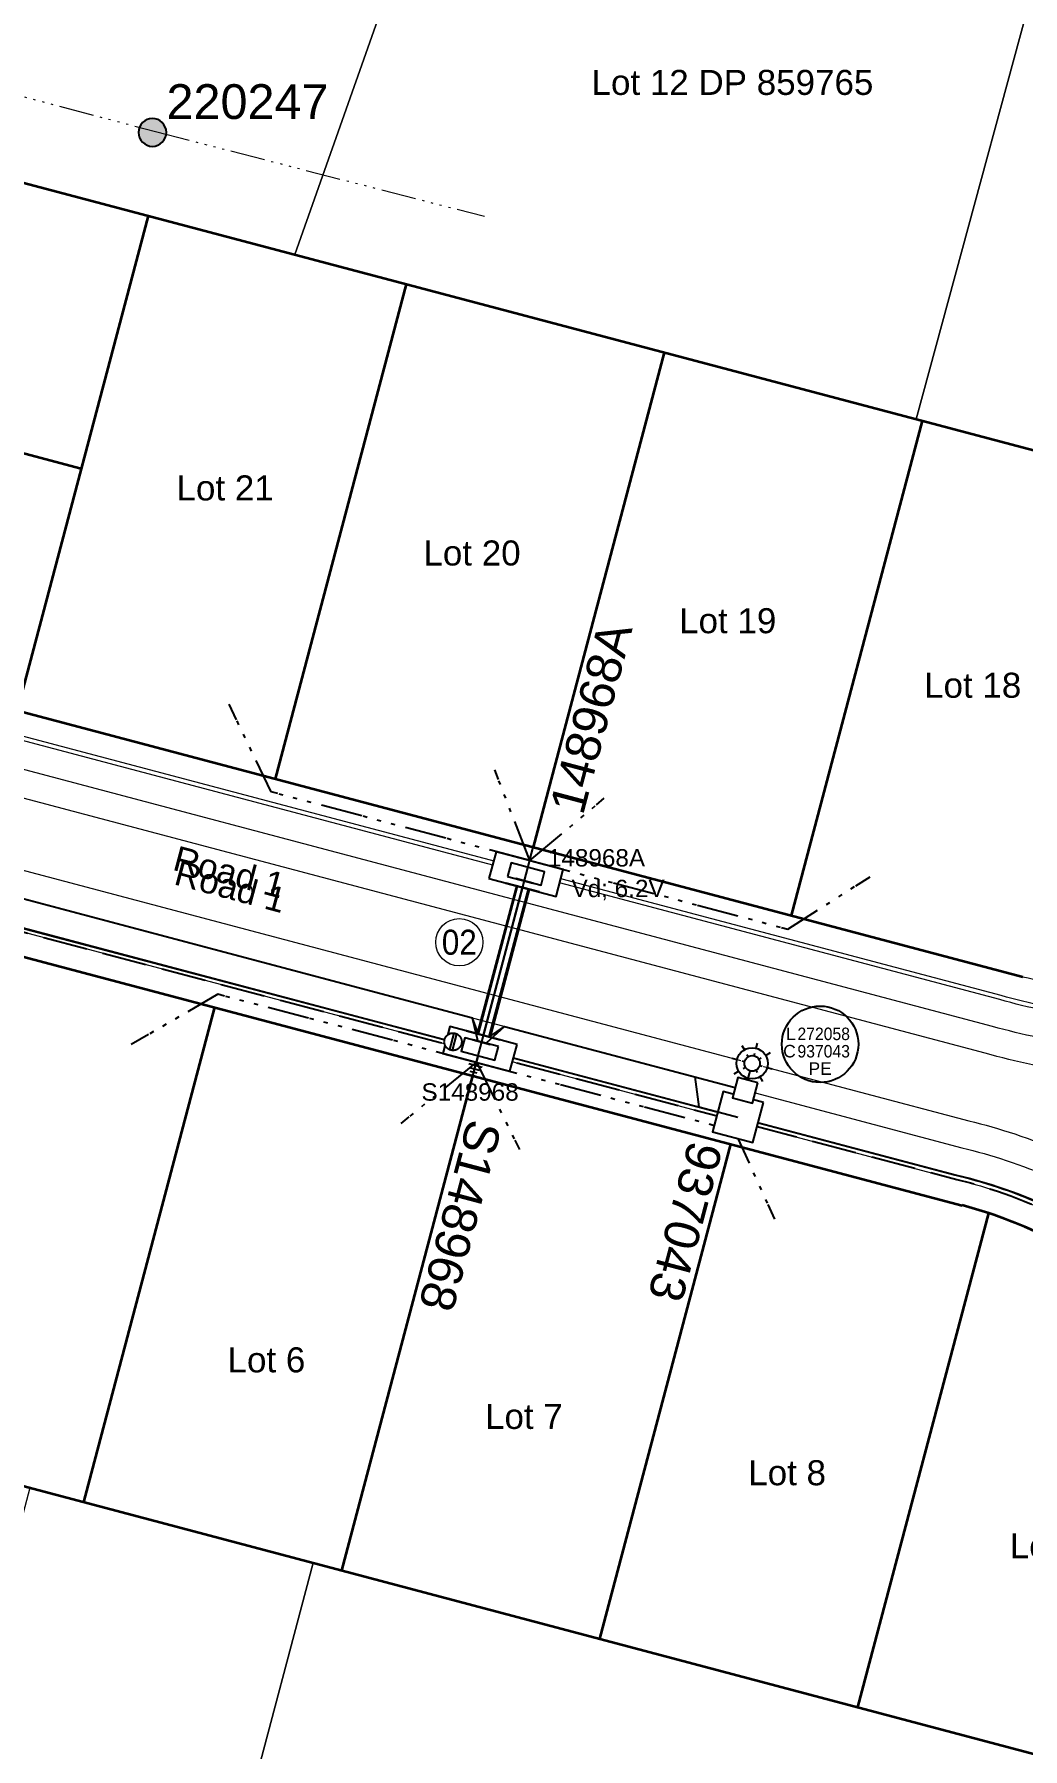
# Model space of a CAD drawing. Header units: metres. Extents: x 256054 to 262066, y 6173540 to 6179224.
# Drawn here: x 258805.5 to 258876.6, y 6175109.2 to 6175232.5 of the extents above; entities that cross this region are included whole.
import ezdxf
from ezdxf.enums import TextEntityAlignment as Align

# ---------------------------------------------------------------- set-up
doc = ezdxf.new("R2010")
doc.units = ezdxf.units.M
for name, pattern in [('IE Trench LV', [5.5, 4, -1.5]), ('PHANTOM', [6.15, 3, -0.75, 0.3, -0.75, 0.3, -0.75, 0.3]), ('PHANTOMX2', [5.6, 2.5, -0.5, 0.15, -0.5, 0.15, -0.5, 0.15, -0.5, 0.15, -0.5])]:
    doc.linetypes.add(name, pattern=pattern)
doc.layers.get('0').update_dxf_attribs({"color": 6})
doc.layers.add('_User Miscellaneous12', color=252, linetype='Continuous', lineweight=13, plot=False, transparency=0.5)
for name, color, linetype, lineweight in [('_User Miscellaneous7', 91, 'Continuous', 13), ('_User_LV_Exist', 5, 'Continuous', 25), ('Cadastre Developer_SP_NEW', 54, 'Continuous', 15), ('Cadastre Land Parcels_SP_EXT', 96, 'Continuous', 15), ('Services_SP_EXT', 42, 'PHANTOMX2', 20)]:
    doc.layers.add(name, color=color, linetype=linetype, lineweight=lineweight)
for name, color, linetype in [('Duct_SP_NEW', 2, 'Continuous'), ('Equip_LV_NEW', 2, 'Continuous'), ('Equip_SP_SL_NEW', 2, 'Continuous'), ('Mains_LV_New_T84', 2, 'Cable x'), ('Mains_LV_New_T94', 2, 'Cable o'), ('Mains_SL_NEW_R6', 2, 'Continuous'), ('Notes', 7, 'Continuous'), ('Notes_LV_MISC', 161, 'Continuous'), ('Services_SP_NEW_UG', 2, 'IE Trench LV'), ('SupportsOH_SP_TR_HV_LV_SL_EXT', 7, 'Continuous'), ('SupportsUG_SP_LV_NEW', 2, 'Continuous'), ('SupportsUG_SP_LV_SL_NEW', 2, 'Continuous'), ('Trench_SP_NEW', 2, 'Continuous'), ('UG_Details_SP_MISC', 7, 'Continuous')]:
    doc.layers.add(name, color=color, linetype=linetype)
doc.styles.add('ieISOCP', font='arial.ttf', dxfattribs={"height": 1.5})
doc.styles.add('POLE_LABEL', font='arial.ttf', dxfattribs={"height": 2})
doc.styles.add('SL_LABEL', font='arial.ttf', dxfattribs={"height": 2})
doc.styles.get("Standard").update_dxf_attribs({"font": 'arial.ttf'})
doc.linetypes.add('Cable 1', pattern='A,5,-0.3,["//",Standard,S=1.35,R=0,X=0,Y=-0.65],-1.2', length=6.5)
doc.linetypes.add('Cable New UG', pattern='A,6,-0.05,["X",Standard,S=1.8,R=0,X=0,Y=-0.94],-1.8', length=7.85)
doc.linetypes.add('Cable o', pattern='A,4,-0.01,["O",Standard,S=1.5,R=0,X=0,Y=-0.75],-1.6', length=5.61)
doc.linetypes.add('Cable x', pattern='A,5,-0.05,["X",Standard,S=1.5,R=0,X=0,Y=-0.75],-1.45', length=6.5)

# ---------------------------------------------------------------- blocks, each defined once
blk = doc.blocks.new('POLE_EXT')
blk.add_hatch(color=256).paths.add_polyline_path([(-1, 0, 1), (1, 0, 1)])
blk.add_lwpolyline([(-1, 0, 1), (1, 0, 1)], format="xyb", close=True)
at = {"flags": 8}
blk.add_attdef('pNumber', text='', height=2, dxfattribs=at).set_placement((2.5, 2.5), align=Align.MIDDLE_CENTER)
at = {"style": 'POLE_LABEL', "flags": 9}
for tag, p in [('STRUCTURE_PLANT_NUMBER', (1.35, 0.03)), ('STREET_CODE', (1.35, -0.2))]:
    blk.add_attdef(tag, text='', height=0.2, dxfattribs=at).set_placement(p, align=Align.MIDDLE_LEFT)
at = {"flags": 9}
for tag, p in [('OWNED_BY', (1.35, -0.4)), ('SPECIAL_USE', (1.35, -0.8)), ('STATE', (1.35, -1)), ('PARENT', (1.35, -0.6)), ('USAGE', (1.35, -1.2)), ('cLV', (1.35, -1.4)), ('hDepth', (1.35, -1.6)), ('hDia', (1.35, -1.8)), ('cHV', (1.35, -2)), ('LBRACKET', (1.35, -2.2)), ('LExisting', (1.35, -2.4)), ('cLinedev', (1.35, -3.4)), ('pExisting', (1.35, -3.8)), ('LANTNUMBER', (1.35, -2.6)), ('LOther', (1.35, -2.8)), ('LRemove', (1.35, -3)), ('LEGEND', (1.35, -3.2)), ('LOCATION', (1.35, -3.6)), ('pFooting', (1.35, -4.4)), ('pNew', (1.35, -4.6)), ('pRelocate', (1.35, -5)), ('PFNUMBER', (1.35, -4)), ('NEWPFNUMBER', (1.35, -4.2)), ('pRemove', (1.35, -5.2)), ('pReplace', (1.35, -5.4)), ('pStay', (1.35, -5.6)), ('pType', (1.35, -5.8)), ('cspan', (1.35, -6)), ('STREETNAME', (1.35, -6.2)), ('SUBURB', (1.35, -6.4)), ('OPERATED_BY', (1.36, -7.01)), ('NOTES', (1.35, -6.6)), ('MAINTAINED_BY', (1.36, -6.81))]:
    blk.add_attdef(tag, text='', height=0.2, dxfattribs=at).set_placement(p, align=Align.MIDDLE_LEFT)
at = {"flags": 1}
blk.add_attdef('Z', (1.35, -7.33), '', height=0.2, dxfattribs=at)
blk = doc.blocks.new('PILLAR_NEW')
at = {"width": 0.9}
blk.add_attdef('ASSET_NUM', text='', height=2, dxfattribs=at).set_placement((4, 2), align=Align.MIDDLE_LEFT)
for tag, p, flags in [('SUBURB', (-2, 0), 1), ('STREETNAME', (-1.8, 0), 9), ('PARENT', (-1.6, 0), 9), ('NOTES', (-1.4, 0), 9), ('LOCATION', (-1.2, 0), 9), ('LEGEND', (-1, 0), 9), ('USAGE', (-0.8, 0), 9), ('SUPPORT_TYPE', (-0.6, 0), 9), ('STATE', (-0.4, 0), 9), ('OWNED_BY', (-0.2, 0), 9)]:
    blk.add_attdef(tag, p, '', height=0.2, rotation=270, dxfattribs=dict(flags=flags))
blk.add_wipeout([(1, 2.5), (1, -2.5), (-1, -2.5), (-1, 2.5)])
blk.add_lwpolyline([(-1, 2.5), (-1, -1.25), (-1, 1.25), (-1, -2.5), (1, -2.5), (1, 2.5)], close=True)
blk = doc.blocks.new('DUCT_INDICATOR')
blk.add_circle((0, 0), 1.7)
at = {"width": 0.9}
blk.add_attdef('CODE', text='', height=1.8, dxfattribs=at).set_placement((0, 0), align=Align.MIDDLE_CENTER)
at = {"flags": 1}
blk.add_attdef('Z', (0, 0), '', height=0.2, dxfattribs=at)
blk = doc.blocks.new('COLUMN_NEW')
at = {"width": 0.9, "flags": 8}
blk.add_attdef('ASSET_NUM', text='', height=2, dxfattribs=at).set_placement((4, 2), align=Align.MIDDLE_LEFT)
at = {"flags": 1}
blk.add_attdef('Z', (-2.35, -1.81), '', height=0.2, rotation=270, dxfattribs=at)
at = {"ltscale": 10}
blk.add_wipeout([(-1.5, -1.5), (-1.5, 1.5), (1.5, 1.5), (1.5, -1.5)], dxfattribs=at)
blk.add_lwpolyline([(-1.5, 1.5), (-1.5, -1.5), (1.5, -1.5), (1.5, 1.5)], close=True)
at = {"flags": 9}
for tag, p in [('NOTES', (-2, -1.81)), ('SUBURB', (-1.8, -1.81)), ('STREETNAME', (-1.6, -1.81)), ('LOCATION', (-1.4, -1.81)), ('LEGEND', (-1.2, -1.81)), ('USAGE', (-1, -1.81)), ('STATE', (-0.8, -1.81)), ('OWNED_BY', (-0.6, -1.81)), ('COLUMN_TYPE', (-0.4, -1.81)), ('STREET_CODE', (-0.2, -1.81)), ('STRUCTURE_PLANT_NUMBER', (0.03, -1.81))]:
    blk.add_attdef(tag, text='', height=0.2, rotation=270, dxfattribs=at).set_placement(p, align=Align.MIDDLE_LEFT)
blk = doc.blocks.new('*U449')
at = {"style": 'SL_LABEL'}
for tag, height, rotation, flags, p in [('ASSET_NUM', 1, 75.1602, 8, (0.83, 7.02)), ('STREET_CODE', 0.001, 270, 9, (0, 0))]:
    blk.add_attdef(tag, text='', height=height, rotation=rotation, dxfattribs=dict(at, flags=flags)).set_placement(p, align=Align.MIDDLE_LEFT)
for tag, height, rotation, flags, p in [('LNUMBER', 1, 75.1602, 8, (2.76, 6.51)), ('LANTNUMBER', 0.2, 270, 9, (-1.4, 2.6)), ('LOUTREACH', 0.2, 270, 9, (-1.4, 2.2)), ('LOUTREACHVOCAB', 0.2, 270, 9, (-1.4, 2)), ('LRATECODE', 0.2, 270, 9, (-1.4, 1.8)), ('LREMOVE', 0.2, 270, 9, (-1.4, 1.6)), ('LREPLACE', 0.2, 270, 9, (-1.4, 1.4)), ('LTYPE', 0.2, 270, 9, (-1.4, 1.2)), ('LTYPEVOCAB', 0.2, 270, 9, (-1.4, 1)), ('LEGEND', 0.2, 270, 9, (-1.4, 0.8)), ('SUBURB', 0.2, 270, 9, (-1.4, 0.6)), ('STREETNAME', 0.2, 270, 9, (-1.4, 0.4)), ('LOCATION', 0.2, 270, 9, (-1.4, 0.2)), ('LNEW', 0.2, 270, 9, (-6.4, 0)), ('LMASTVOCAB', 0.2, 270, 9, (-6.2, 0)), ('LMAST', 0.2, 270, 9, (-6, 0)), ('LLAMPVOCAB', 0.2, 270, 9, (-5.8, 0)), ('LLAMP', 0.2, 270, 9, (-5.6, 0)), ('LEXIST', 0.2, 270, 9, (-5.4, 0)), ('LCHARGE3PERCENT', 0.2, 270, 9, (-5.2, 0)), ('LCHARGE3', 0.2, 270, 9, (-5, 0)), ('LCHARGE2PERCENT', 0.2, 270, 9, (-4.8, 0)), ('LCHARGE2', 0.2, 270, 9, (-4.6, 0)), ('LCHARGE1PERCENT', 0.2, 270, 9, (-4.4, 0)), ('LCHARGE1', 0.2, 270, 9, (-4.2, 0)), ('LCATEGORY', 0.2, 270, 9, (-4, 0)), ('LBRACKETVOCAB', 0.2, 270, 9, (-3.8, 0)), ('LBRACKET', 0.2, 270, 9, (-3.6, 0)), ('LKINGHEIGHT', 0.2, 270, 9, (-3.4, 0)), ('CREPLACE', 0.2, 270, 9, (-3.2, 0)), ('CREMOVE', 0.2, 270, 9, (-3, 0)), ('CNUMBER', 0.2, 270, 9, (-2.8, 0)), ('CNEW', 0.2, 270, 9, (-2.6, 0)), ('CEXIST', 0.2, 270, 9, (-2.4, 0)), ('USAGE', 0.2, 270, 9, (-2.2, 0)), ('STATE', 0.2, 270, 9, (-2, 0)), ('OWNED_BY', 0.2, 270, 9, (-1.8, 0)), ('ORIENTATION', 0.2, 270, 9, (-1.6, 0)), ('OPERATING_VOLTAGE', 0.2, 270, 9, (-1.4, 0)), ('MAINTAINED_BY', 0.2, 270, 9, (-1.4, -0.66)), ('NOTES', 0.2, 270, 9, (-1.4, 0)), ('NO_PHASES', 0.2, 270, 9, (-1.2, 0)), ('LANTERN_TYPE', 0.2, 270, 9, (-1, 0)), ('LANTERN_PURPOSE', 0.2, 270, 9, (-0.8, 0)), ('CONTROL_TYPE', 0.2, 270, 9, (-0.6, 0)), ('CONSTRUCTED_VOLTAGE', 0.2, 270, 9, (-0.4, 0))]:
    blk.add_attdef(tag, text='', height=height, rotation=rotation, dxfattribs=dict(flags=flags)).set_placement(p, align=Align.MIDDLE_LEFT)
for tag, p, height, flags in [('OPERATED_BY', (-1.4, -0.41), 0.2, 9), ('Z', (0, 0), 0.001, 1)]:
    blk.add_attdef(tag, p, '', height=height, rotation=270, dxfattribs=dict(flags=flags))
blk.add_wipeout([(1.46, 5.5), (2.32, 4.62), (2.66, 3.43), (1.78, 2.57), (0.59, 2.24), (-0.27, 3.11), (-0.61, 4.3), (0.27, 5.16)])
for p, q in [((0.27, 5.16), (0.46, 4.84)), ((1.31, 4.95), (1.41, 5.32)), ((-0.43, 4.25), (-0.06, 4.15)), ((2.32, 4.62), (2, 4.43)), ((-0.27, 3.11), (0.05, 3.3)), ((0, 0), (0.74, 2.78)), ((1.78, 2.57), (1.59, 2.89)), ((2.11, 3.58), (2.47, 3.48))]:
    blk.add_line(p, q)
blk.add_circle((1.02, 3.87), 1.12)
blk = doc.blocks.new('LV_UG_LINKS_CLOSED_NEW')
at = {"layer": 'Equip_LV_NEW'}
for tag, flags, p in [('TYPE', 9, (3.17, -3.83)), ('Z', 1, (3.17, -4)), ('SWITCH_TYPE', 9, (3.17, -2.67)), ('USAGE', 9, (3.17, -2.83)), ('OWNED_BY', 9, (3.17, -3.17)), ('OPERATED_BY', 9, (3.17, -3.33)), ('NOTES', 9, (3.17, -3)), ('MAINTAINED_BY', 9, (3.17, -3.5)), ('NUMBER_OF_PHASES', 9, (3.17, -3.67))]:
    blk.add_attdef(tag, text='', height=0.167, dxfattribs=dict(at, flags=flags)).set_placement(p, align=Align.MIDDLE_LEFT)
blk.add_wipeout([(4, 1.25), (3.97, 1.25), (3.94, 1.25), (3.91, 1.25), (3.88, 1.24), (3.85, 1.24), (3.82, 1.24), (3.79, 1.23), (3.76, 1.23), (3.73, 1.22), (3.7, 1.21), (3.67, 1.2), (3.64, 1.2), (3.61, 1.19), (3.58, 1.18), (3.55, 1.17), (3.52, 1.15), (3.49, 1.14), (3.47, 1.13), (3.44, 1.12), (3.41, 1.1), (3.38, 1.09), (3.36, 1.07), (3.33, 1.06), (3.31, 1.04), (3.28, 1.02), (3.26, 1), (3.23, 0.99), (3.21, 0.97), (3.18, 0.95), (3.16, 0.93), (3.14, 0.91), (3.12, 0.88), (3.09, 0.86), (3.07, 0.84), (3.05, 0.82), (3.03, 0.79), (3.01, 0.77), (3, 0.74), (2.98, 0.72), (2.96, 0.69), (2.94, 0.67), (2.93, 0.64), (2.91, 0.62), (2.9, 0.59), (2.88, 0.56), (2.87, 0.53), (2.86, 0.51), (2.85, 0.48), (2.83, 0.45), (2.82, 0.42), (2.81, 0.39), (2.8, 0.36), (2.8, 0.33), (2.79, 0.3), (2.78, 0.27), (2.77, 0.24), (2.77, 0.21), (2.76, 0.18), (2.76, 0.15), (2.76, 0.12), (2.75, 0.09), (2.75, 0.06), (2.75, 0.03), (2.75, 0), (2.75, -0.03), (2.75, -0.06), (2.75, -0.09), (2.76, -0.12), (2.76, -0.15), (2.76, -0.18), (2.77, -0.21), (2.77, -0.24), (2.78, -0.27), (2.79, -0.3), (2.8, -0.33), (2.8, -0.36), (2.81, -0.39), (2.82, -0.42), (2.83, -0.45), (2.85, -0.48), (2.86, -0.51), (2.87, -0.53), (2.88, -0.56), (2.9, -0.59), (2.91, -0.62), (2.93, -0.64), (2.94, -0.67), (2.96, -0.69), (2.98, -0.72), (3, -0.74), (3.01, -0.77), (3.03, -0.79), (3.05, -0.82), (3.07, -0.84), (3.09, -0.86), (3.12, -0.88), (3.14, -0.91), (3.16, -0.93), (3.18, -0.95), (3.21, -0.97), (3.23, -0.99), (3.26, -1), (3.28, -1.02), (3.31, -1.04), (3.33, -1.06), (3.36, -1.07), (3.38, -1.09), (3.41, -1.1), (3.44, -1.12), (3.47, -1.13), (3.49, -1.14), (3.52, -1.15), (3.55, -1.17), (3.58, -1.18), (3.61, -1.19), (3.64, -1.2), (3.67, -1.2), (3.7, -1.21), (3.73, -1.22), (3.76, -1.23), (3.79, -1.23), (3.82, -1.24), (3.85, -1.24), (3.88, -1.24), (3.91, -1.25), (3.94, -1.25), (3.97, -1.25), (4, -1.25), (4.03, -1.25), (4.06, -1.25), (4.09, -1.25), (4.12, -1.24), (4.15, -1.24), (4.18, -1.24), (4.21, -1.23), (4.24, -1.23), (4.27, -1.22), (4.3, -1.21), (4.33, -1.2), (4.36, -1.2), (4.39, -1.19), (4.42, -1.18), (4.45, -1.17), (4.48, -1.15), (4.51, -1.14), (4.53, -1.13), (4.56, -1.12), (4.59, -1.1), (4.62, -1.09), (4.64, -1.07), (4.67, -1.06), (4.69, -1.04), (4.72, -1.02), (4.74, -1), (4.77, -0.99), (4.79, -0.97), (4.82, -0.95), (4.84, -0.93), (4.86, -0.91), (4.88, -0.88), (4.91, -0.86), (4.93, -0.84), (4.95, -0.82), (4.97, -0.79), (4.99, -0.77), (5, -0.74), (5.02, -0.72), (5.04, -0.69), (5.06, -0.67), (5.07, -0.64), (5.09, -0.62), (5.1, -0.59), (5.12, -0.56), (5.13, -0.53), (5.14, -0.51), (5.15, -0.48), (5.17, -0.45), (5.18, -0.42), (5.19, -0.39), (5.2, -0.36), (5.2, -0.33), (5.21, -0.3), (5.22, -0.27), (5.23, -0.24), (5.23, -0.21), (5.24, -0.18), (5.24, -0.15), (5.24, -0.12), (5.25, -0.09), (5.25, -0.06), (5.25, -0.03), (5.25, 0), (5.25, 0.03), (5.25, 0.06), (5.25, 0.09), (5.24, 0.12), (5.24, 0.15), (5.24, 0.18), (5.23, 0.21), (5.23, 0.24), (5.22, 0.27), (5.21, 0.3), (5.2, 0.33), (5.2, 0.36), (5.19, 0.39), (5.18, 0.42), (5.17, 0.45), (5.15, 0.48), (5.14, 0.51), (5.13, 0.53), (5.12, 0.56), (5.1, 0.59), (5.09, 0.62), (5.07, 0.64), (5.06, 0.67), (5.04, 0.69), (5.02, 0.72), (5, 0.74), (4.99, 0.77), (4.97, 0.79), (4.95, 0.82), (4.93, 0.84), (4.91, 0.86), (4.88, 0.88), (4.86, 0.91), (4.84, 0.93), (4.82, 0.95), (4.79, 0.97), (4.77, 0.99), (4.74, 1), (4.72, 1.02), (4.69, 1.04), (4.67, 1.06), (4.64, 1.07), (4.62, 1.09), (4.59, 1.1), (4.56, 1.12), (4.53, 1.13), (4.51, 1.14), (4.48, 1.15), (4.45, 1.17), (4.42, 1.18), (4.39, 1.19), (4.36, 1.2), (4.33, 1.2), (4.3, 1.21), (4.27, 1.22), (4.24, 1.23), (4.21, 1.23), (4.18, 1.24), (4.15, 1.24), (4.12, 1.24), (4.09, 1.25), (4.06, 1.25), (4.03, 1.25)]).dxf.layer = 'Equip_LV_NEW'
for p, q in [((3.79, 1.23), (3.79, -1.23)), ((4.21, 1.23), (4.21, -1.23))]:
    blk.add_line(p, q, dxfattribs=at)
at = {"layer": 'Equip_LV_NEW', "flags": 128}
blk.add_lwpolyline([(4, 1.25), (3.97, 1.25), (3.94, 1.25), (3.91, 1.25), (3.88, 1.24), (3.85, 1.24), (3.82, 1.24), (3.79, 1.23), (3.76, 1.23), (3.73, 1.22), (3.7, 1.21), (3.67, 1.2), (3.64, 1.2), (3.61, 1.19), (3.58, 1.18), (3.55, 1.17), (3.52, 1.15), (3.49, 1.14), (3.47, 1.13), (3.44, 1.12), (3.41, 1.1), (3.38, 1.09), (3.36, 1.07), (3.33, 1.06), (3.31, 1.04), (3.28, 1.02), (3.26, 1), (3.23, 0.99), (3.21, 0.97), (3.18, 0.95), (3.16, 0.93), (3.14, 0.91), (3.12, 0.88), (3.09, 0.86), (3.07, 0.84), (3.05, 0.82), (3.03, 0.79), (3.01, 0.77), (3, 0.74), (2.98, 0.72), (2.96, 0.69), (2.94, 0.67), (2.93, 0.64), (2.91, 0.62), (2.9, 0.59), (2.88, 0.56), (2.87, 0.53), (2.86, 0.51), (2.85, 0.48), (2.83, 0.45), (2.82, 0.42), (2.81, 0.39), (2.8, 0.36), (2.8, 0.33), (2.79, 0.3), (2.78, 0.27), (2.77, 0.24), (2.77, 0.21), (2.76, 0.18), (2.76, 0.15), (2.76, 0.12), (2.75, 0.09), (2.75, 0.06), (2.75, 0.03), (2.75, 0), (2.75, -0.03), (2.75, -0.06), (2.75, -0.09), (2.76, -0.12), (2.76, -0.15), (2.76, -0.18), (2.77, -0.21), (2.77, -0.24), (2.78, -0.27), (2.79, -0.3), (2.8, -0.33), (2.8, -0.36), (2.81, -0.39), (2.82, -0.42), (2.83, -0.45), (2.85, -0.48), (2.86, -0.51), (2.87, -0.53), (2.88, -0.56), (2.9, -0.59), (2.91, -0.62), (2.93, -0.64), (2.94, -0.67), (2.96, -0.69), (2.98, -0.72), (3, -0.74), (3.01, -0.77), (3.03, -0.79), (3.05, -0.82), (3.07, -0.84), (3.09, -0.86), (3.12, -0.88), (3.14, -0.91), (3.16, -0.93), (3.18, -0.95), (3.21, -0.97), (3.23, -0.99), (3.26, -1), (3.28, -1.02), (3.31, -1.04), (3.33, -1.06), (3.36, -1.07), (3.38, -1.09), (3.41, -1.1), (3.44, -1.12), (3.47, -1.13), (3.49, -1.14), (3.52, -1.15), (3.55, -1.17), (3.58, -1.18), (3.61, -1.19), (3.64, -1.2), (3.67, -1.2), (3.7, -1.21), (3.73, -1.22), (3.76, -1.23), (3.79, -1.23), (3.82, -1.24), (3.85, -1.24), (3.88, -1.24), (3.91, -1.25), (3.94, -1.25), (3.97, -1.25), (4, -1.25), (4.03, -1.25), (4.06, -1.25), (4.09, -1.25), (4.12, -1.24), (4.15, -1.24), (4.18, -1.24), (4.21, -1.23), (4.24, -1.23), (4.27, -1.22), (4.3, -1.21), (4.33, -1.2), (4.36, -1.2), (4.39, -1.19), (4.42, -1.18), (4.45, -1.17), (4.48, -1.15), (4.51, -1.14), (4.53, -1.13), (4.56, -1.12), (4.59, -1.1), (4.62, -1.09), (4.64, -1.07), (4.67, -1.06), (4.69, -1.04), (4.72, -1.02), (4.74, -1), (4.77, -0.99), (4.79, -0.97), (4.82, -0.95), (4.84, -0.93), (4.86, -0.91), (4.88, -0.88), (4.91, -0.86), (4.93, -0.84), (4.95, -0.82), (4.97, -0.79), (4.99, -0.77), (5, -0.74), (5.02, -0.72), (5.04, -0.69), (5.06, -0.67), (5.07, -0.64), (5.09, -0.62), (5.1, -0.59), (5.12, -0.56), (5.13, -0.53), (5.14, -0.51), (5.15, -0.48), (5.17, -0.45), (5.18, -0.42), (5.19, -0.39), (5.2, -0.36), (5.2, -0.33), (5.21, -0.3), (5.22, -0.27), (5.23, -0.24), (5.23, -0.21), (5.24, -0.18), (5.24, -0.15), (5.24, -0.12), (5.25, -0.09), (5.25, -0.06), (5.25, -0.03), (5.25, 0), (5.25, 0.03), (5.25, 0.06), (5.25, 0.09), (5.24, 0.12), (5.24, 0.15), (5.24, 0.18), (5.23, 0.21), (5.23, 0.24), (5.22, 0.27), (5.21, 0.3), (5.2, 0.33), (5.2, 0.36), (5.19, 0.39), (5.18, 0.42), (5.17, 0.45), (5.15, 0.48), (5.14, 0.51), (5.13, 0.53), (5.12, 0.56), (5.1, 0.59), (5.09, 0.62), (5.07, 0.64), (5.06, 0.67), (5.04, 0.69), (5.02, 0.72), (5, 0.74), (4.99, 0.77), (4.97, 0.79), (4.95, 0.82), (4.93, 0.84), (4.91, 0.86), (4.88, 0.88), (4.86, 0.91), (4.84, 0.93), (4.82, 0.95), (4.79, 0.97), (4.77, 0.99), (4.74, 1), (4.72, 1.02), (4.69, 1.04), (4.67, 1.06), (4.64, 1.07), (4.62, 1.09), (4.59, 1.1), (4.56, 1.12), (4.53, 1.13), (4.51, 1.14), (4.48, 1.15), (4.45, 1.17), (4.42, 1.18), (4.39, 1.19), (4.36, 1.2), (4.33, 1.2), (4.3, 1.21), (4.27, 1.22), (4.24, 1.23), (4.21, 1.23), (4.18, 1.24), (4.15, 1.24), (4.12, 1.24), (4.09, 1.25), (4.06, 1.25), (4.03, 1.25)], close=True, dxfattribs=at)
at = {"layer": 'Equip_LV_NEW', "flags": 9}
for tag, p in [('ACTUAL_STATUS', (3.17, -1.67)), ('CONSTRUCTED_VOLTAGE', (3.17, -1.83)), ('OPERATING_VOLTAGE', (3.17, -2.17)), ('ORIENTATION', (3.17, -2.33)), ('STATE', (3.17, -2.5)), ('NO_PHASES', (3.17, -2))]:
    blk.add_attdef(tag, text='', height=0.167, dxfattribs=at).set_placement(p, align=Align.MIDDLE_LEFT)
blk = doc.blocks.new('*U468')
at = {"layer": '_User_LV_Exist'}
for p, q in [((2.5, 1), (2.5, -1)), ((3, 0.75), (3, -0.75)), ((3.5, 0.5), (3.5, -0.5)), ((4, 0.25), (4, -0.25))]:
    blk.add_line(p, q, dxfattribs=at)
at = {"width": 0.9}
blk.add_attdef('ASSET_NUM', text='', height=2, dxfattribs=at).set_placement((4, 2), align=Align.MIDDLE_LEFT)
for tag, p, flags in [('SUBURB', (-2, 0), 1), ('STREETNAME', (-1.8, 0), 9), ('PARENT', (-1.6, 0), 9), ('NOTES', (-1.4, 0), 9), ('LOCATION', (-1.2, 0), 9), ('LEGEND', (-1, 0), 9), ('USAGE', (-0.8, 0), 9), ('SUPPORT_TYPE', (-0.6, 0), 9), ('STATE', (-0.4, 0), 9), ('OWNED_BY', (-0.2, 0), 9)]:
    blk.add_attdef(tag, p, '', height=0.2, rotation=270, dxfattribs=dict(flags=flags))
blk.add_wipeout([(1, 2.5), (1, -2.5), (-1, -2.5), (-1, 2.5)])
blk.add_lwpolyline([(-1, 2.5), (-1, -1.25), (-1, 1.25), (-1, -2.5), (1, -2.5), (1, 2.5)], close=True)
at = {"layer": '_User_LV_Exist'}
blk.add_line((1, 0), (2.5, 0), dxfattribs=at)
at = {"layer": 'Equip_LV_NEW', "ltscale": 10, "xscale": -1, "rotation": 90}
blk.add_blockref('LV_UG_LINKS_CLOSED_NEW', (0, 0), dxfattribs=at)
blk = doc.blocks.new('*U454')
at = {"style": 'SL_LABEL'}
for tag, height, rotation, flags, p in [('ASSET_NUM', 1, 75.1602, 8, (1.85, 10.89)), ('STREET_CODE', 0.001, 270, 9, (0, 0))]:
    blk.add_attdef(tag, text='', height=height, rotation=rotation, dxfattribs=dict(at, flags=flags)).set_placement(p, align=Align.MIDDLE_LEFT)
at = {"flags": 9}
for tag, p in [('LANTNUMBER', (-1.4, 2.6)), ('LOUTREACH', (-1.4, 2.2)), ('LOUTREACHVOCAB', (-1.4, 2)), ('LRATECODE', (-1.4, 1.8)), ('LREMOVE', (-1.4, 1.6)), ('LREPLACE', (-1.4, 1.4)), ('LTYPE', (-1.4, 1.2)), ('LTYPEVOCAB', (-1.4, 1)), ('LEGEND', (-1.4, 0.8)), ('SUBURB', (-1.4, 0.6)), ('STREETNAME', (-1.4, 0.4)), ('LOCATION', (-1.4, 0.2)), ('LNEW', (-6.4, 0)), ('LMASTVOCAB', (-6.2, 0)), ('LMAST', (-6, 0)), ('LLAMPVOCAB', (-5.8, 0)), ('LLAMP', (-5.6, 0)), ('LEXIST', (-5.4, 0)), ('LCHARGE3PERCENT', (-5.2, 0)), ('LCHARGE3', (-5, 0)), ('LCHARGE2PERCENT', (-4.8, 0)), ('LCHARGE2', (-4.6, 0)), ('LCHARGE1PERCENT', (-4.4, 0)), ('LCHARGE1', (-4.2, 0)), ('LCATEGORY', (-4, 0)), ('LBRACKETVOCAB', (-3.8, 0)), ('LBRACKET', (-3.6, 0)), ('LKINGHEIGHT', (-3.4, 0)), ('CREPLACE', (-3.2, 0)), ('CREMOVE', (-3, 0)), ('CNUMBER', (-2.8, 0)), ('CNEW', (-2.6, 0)), ('CEXIST', (-2.4, 0)), ('USAGE', (-2.2, 0)), ('STATE', (-2, 0)), ('OWNED_BY', (-1.8, 0)), ('ORIENTATION', (-1.6, 0)), ('OPERATING_VOLTAGE', (-1.4, 0)), ('MAINTAINED_BY', (-1.4, -0.66)), ('NOTES', (-1.4, 0)), ('NO_PHASES', (-1.2, 0)), ('LANTERN_TYPE', (-1, 0)), ('LANTERN_PURPOSE', (-0.8, 0)), ('CONTROL_TYPE', (-0.6, 0)), ('CONSTRUCTED_VOLTAGE', (-0.4, 0))]:
    blk.add_attdef(tag, text='', height=0.2, rotation=270, dxfattribs=at).set_placement(p, align=Align.MIDDLE_LEFT)
for tag, p, height, flags in [('OPERATED_BY', (-1.4, -0.41), 0.2, 9), ('Z', (0, 0), 0.001, 1)]:
    blk.add_attdef(tag, p, '', height=height, rotation=270, dxfattribs=dict(flags=flags))
blk.add_wipeout([(2.48, 9.36), (3.35, 8.49), (3.68, 7.3), (2.8, 6.44), (1.62, 6.1), (0.75, 6.98), (0.42, 8.17), (1.3, 9.03)])
for p, q in [((0.6, 8.12), (0.96, 8.02)), ((1.3, 9.03), (1.48, 8.71)), ((2.34, 8.82), (2.43, 9.18)), ((3.35, 8.49), (3.02, 8.3)), ((3.14, 7.45), (3.5, 7.35)), ((0.75, 6.98), (1.08, 7.17)), ((1.02, 3.87), (1.76, 6.65)), ((2.8, 6.44), (2.61, 6.76))]:
    blk.add_line(p, q)
blk.add_circle((2.05, 7.73), 1.12)
at = {"flags": 8}
blk.add_attdef('LNUMBER', text='', height=1, rotation=75.1602, dxfattribs=at).set_placement((3.78, 10.38), align=Align.MIDDLE_LEFT)
blk = doc.blocks.new('*U426')
at = {"ltscale": 0.1}
blk.add_circle((0, 0), 5.5, dxfattribs=at)
at = {"char_height": 1.8}
for s, insert, attachment_point in [('L', (-3.5, 1.5), 6), ('C', (-3.5, -1), 6), ('PE', (0, -2.6), 2)]:
    blk.add_mtext(s, dxfattribs=dict(at, insert=insert, attachment_point=attachment_point))
at = {"width": 0.9}
for tag, p in [('SNUMBER', (-3.25, 1.5)), ('CNUMBER', (-3.25, -1))]:
    blk.add_attdef(tag, text='', height=1.8, dxfattribs=at).set_placement(p, align=Align.MIDDLE_LEFT)
at = {"flags": 1}
blk.add_attdef('Z', (0, 0), '', height=0.2, dxfattribs=at)

msp = doc.modelspace()

# ---------------------------------------------------------------- linework, layer by layer
at = {"layer": '_User_LV_Exist', "color": 1, "linetype": 'Cable New UG', "ltscale": 0.7, "flags": 128}
for points in [[(258723.04, 6175175.25), (258720.85, 6175175.85), (258721.76, 6175179.12), (258738.44, 6175174.75), (258736.66, 6175168.48), (258738.23, 6175168.05, 1.309709), (258739.17, 6175167.79), (258750.58, 6175164.52), (258753.96, 6175177.75), (258755.24, 6175177.38, 0.894934), (258756.84, 6175177.32), (258761.89, 6175179.48), (258837.54, 6175159.54)], [(258837.59, 6175159.53), (258871.81, 6175150.47, -0.11917), (258886.41, 6175143.09, 0.119991), (258891.04, 6175140.72, 0.057382), (258893.54, 6175140.42)]]:
    msp.add_lwpolyline(points, format="xyb", dxfattribs=at)
at = {"layer": '_User_LV_Exist', "color": 4, "linetype": 'Cable o', "flags": 128}
for points in [[(258837.66, 6175160.03), (258837.01, 6175161.75), (258800.94, 6175171.31)], [(258837.66, 6175160.03), (258839.3, 6175161.15), (258856.62, 6175156.56)]]:
    msp.add_lwpolyline(points, dxfattribs=at)
at = {"layer": '_User_LV_Exist', "color": 1, "linetype": 'Cable 1', "flags": 128}
msp.add_lwpolyline([(258837.67, 6175160.03), (258840.75, 6175171.63)], dxfattribs=at)
at = {"layer": 'Cadastre Developer_SP_NEW', "lineweight": 35}
for p, q in [((258813.68, 6175219.45), (258804.26, 6175183.88)), ((258832.24, 6175214.54), (258822.82, 6175178.96)), ((258767.3, 6175212.29), (258808.87, 6175201.28)), ((258869.36, 6175204.7), (258859.93, 6175169.13)), ((258809.05, 6175126.95), (258818.47, 6175162.53)), ((258846.17, 6175117.12), (258855.59, 6175152.69)), ((258864.73, 6175112.2), (258874.14, 6175147.72))]:
    msp.add_line(p, q, dxfattribs=at)
for start, end in [(71.7078, 75.1602), (49.6069, 71.7078)]:
    msp.add_arc((258863.78, 6175116.39), 33, start, end, dxfattribs=at)
at = {"layer": 'Cadastre Land Parcels_SP_EXT', "linetype": 'Continuous'}
for points in [[(258879.68, 6175244.49), (258881.19, 6175250.07), (258887.78, 6175274.34), (258866.61, 6175283.24), (258802.32, 6175304.14), (258790.25, 6175297.56), (258786.36, 6175282.86), (258784.8, 6175276.98), (258784.02, 6175274.01), (258838.33, 6175256.75), (258831.32, 6175236.78), (258824.24, 6175216.66), (258868.93, 6175204.82), (258879.68, 6175244.49)], [(258934.66, 6175221.73), (258935.99, 6175226.76), (258942.5, 6175251.34), (258887.78, 6175274.34), (258881.19, 6175250.07), (258879.68, 6175244.49), (258868.93, 6175204.82), (258926.17, 6175189.65), (258934.66, 6175221.73)], [(258831.32, 6175236.78), (258778.26, 6175252.27), (258772.11, 6175230.47), (258824.24, 6175216.66), (258831.32, 6175236.78)], [(258825.54, 6175122.58), (258805.18, 6175127.98), (258800.57, 6175110.6), (258795.93, 6175093.06), (258816.29, 6175087.67), (258825.54, 6175122.58)], [(258825.54, 6175122.58), (258816.29, 6175087.67), (258795.93, 6175093.06), (258740.01, 6175107.88), (258737.71, 6175099.18), (258951.54, 6175042.52), (258962.8, 6175086.22), (258825.54, 6175122.58)]]:
    msp.add_lwpolyline(points, close=True, dxfattribs=at)
at = {"layer": 'Duct_SP_NEW'}
for p, q in [((258837.1, 6175159.35), (258840.58, 6175172.5)), ((258837.87, 6175159.15), (258841.36, 6175172.29)), ((258840.58, 6175172.5), (258840.97, 6175172.39)), ((258841.36, 6175172.29), (258840.97, 6175172.39)), ((258837.1, 6175159.35), (258837.49, 6175159.25)), ((258837.87, 6175159.15), (258837.49, 6175159.25))]:
    msp.add_line(p, q, dxfattribs=at)
at = {"layer": 'Mains_LV_New_T84', "color": 2, "linetype": 'Cable New UG', "ltscale": 0.7, "flags": 128}
msp.add_lwpolyline([(258731.26, 6175171.74), (258737.52, 6175168.24), (258738.23, 6175168.05, 1.309709), (258739.17, 6175167.79), (258750.52, 6175164.55), (258753.88, 6175177.22), (258754.91, 6175176.92, 0.535793), (258756.52, 6175176.44), (258761.92, 6175179.58), (258837.59, 6175159.53)], format="xyb", dxfattribs=at)
at = {"layer": 'Mains_LV_New_T94', "color": 2, "linetype": 'Cable New UG', "ltscale": 0.7, "flags": 128}
msp.add_lwpolyline([(258837.54, 6175159.54), (258840.87, 6175172.11)], dxfattribs=at)
at = {"layer": 'Services_SP_EXT'}
msp.add_lwpolyline([(258751.91, 6175218.17), (258791.06, 6175231.61), (258814.21, 6175225.51), (258837.86, 6175219.41)], dxfattribs=at)
at = {"layer": 'UG_Details_SP_MISC'}
for p, q in [((258840.51, 6175172.52), (258837.02, 6175159.37)), ((258840.51, 6175172.52), (258840.97, 6175172.39)), ((258841.43, 6175172.27), (258840.97, 6175172.39)), ((258841.43, 6175172.27), (258837.95, 6175159.13)), ((258837.02, 6175159.37), (258837.49, 6175159.25)), ((258837.95, 6175159.13), (258837.49, 6175159.25))]:
    msp.add_line(p, q, dxfattribs=at)

# ---------------------------------------------------------------- block references
at = {"layer": '_User Miscellaneous7'}
msp.add_blockref('DUCT_INDICATOR', (258836.06, 6175167.21), dxfattribs=at).add_auto_attribs({'CODE': '02'})
at = {"layer": 'SupportsOH_SP_TR_HV_LV_SL_EXT'}
ref = msp.add_blockref('POLE_EXT', (258813.99, 6175225.44), dxfattribs=at)
ref.add_attrib('ASSET_NUM', '220247', dxfattribs={"layer": '0', "height": 2.5, "style": 'POLE_LABEL'}).set_placement((258815, 6175225.66), align=Align.BOTTOM_LEFT)

# ---------------------------------------------------------------- texts
at = {"layer": 'Cadastre Developer_SP_NEW', "color": 1}
for s, p in [('Lot 12 DP 859765', (258845.57, 6175228.14)), ('Lot 21', (258815.72, 6175198.98)), ('Lot 20', (258833.48, 6175194.3)), ('Lot 19', (258851.87, 6175189.43)), ('Lot 18', (258869.49, 6175184.79)), ('Lot 6', (258819.39, 6175136.28)), ('Lot 7', (258837.91, 6175132.21)), ('Lot 8', (258856.84, 6175128.16)), ('Lot 9', (258875.65, 6175122.91))]:
    msp.add_text(s, height=1.8, dxfattribs=at).set_placement(p)
at = {"layer": 'Cadastre Developer_SP_NEW'}
msp.add_text('Road 1', height=1.8, rotation=345.1602, dxfattribs=at).set_placement((258815.36, 6175172.43))
at = {"layer": 'Notes_LV_MISC'}
msp.add_text('Road 1', height=1.8, rotation=344.997, dxfattribs=at).set_placement((258815.45, 6175171.39))

# ---------------------------------------------------------------- next in the draw order: block references
at = {"layer": 'Equip_SP_SL_NEW', "linetype": 'IE Trench LV'}
msp.add_blockref('*U449', (258856.1, 6175154.63), dxfattribs=at)

# ---------------------------------------------------------------- next in the draw order: linework, layer by layer
at = {"layer": '_User Miscellaneous12', "color": 5, "flags": 128}
for points in [[(258743.12, 6175144.42), (258752.16, 6175178.53), (258761.34, 6175183.87), (258857.13, 6175158.49), (258872.7, 6175154.37, -0.019195), (258876.01, 6175153.42, -0.096183), (258888.99, 6175146.14, 0.170238), (258893.29, 6175144.43, 0.194137), (258898.23, 6175146.18, 0.236344), (258900.56, 6175151.99, 0.128283), (258899.39, 6175155.33, 0.177102), (258895.5, 6175158.15, 0.126051), (258892.03, 6175158.24, -0.04728), (258884.58, 6175157.62, -0.047139), (258877.28, 6175158.4, -0.016955), (258873.89, 6175159.23), (258762.62, 6175188.71), (258757.28, 6175197.89), (258766.32, 6175232)], [(258745.05, 6175143.9), (258753.88, 6175177.22), (258761.63, 6175181.73), (258856.62, 6175156.56), (258872.2, 6175152.43, -0.019291), (258875.39, 6175151.52, -0.096084), (258887.69, 6175144.62, 0.169802), (258893.21, 6175142.43, 0.194137), (258899.55, 6175144.68, 0.236344), (258902.56, 6175152.16, 0.128283), (258901.05, 6175156.44, 0.177102), (258896.05, 6175160.08, 0.124646), (258891.63, 6175160.2, -0.046995), (258884.6, 6175159.62, -0.047101), (258877.68, 6175160.36, -0.017), (258874.41, 6175161.15), (258763.94, 6175190.43), (258759.43, 6175198.18), (258768.25, 6175231.49)], [(258746.99, 6175143.39), (258755.6, 6175175.91), (258761.92, 6175179.58), (258856.1, 6175154.63), (258871.71, 6175150.49, -0.019393), (258874.76, 6175149.62, -0.095987), (258886.38, 6175143.11, 0.169482), (258893.12, 6175140.43, 0.194137), (258900.88, 6175143.18, 0.236344), (258904.55, 6175152.32, 0.128283), (258902.71, 6175157.56, 0.177102), (258896.6, 6175162, 0.123617), (258891.24, 6175162.17, -0.04672), (258884.62, 6175161.62, -0.047059), (258878.08, 6175162.31, -0.017046), (258874.94, 6175163.08), (258765.25, 6175192.15), (258761.57, 6175198.47), (258770.19, 6175230.98)]]:
    msp.add_lwpolyline(points, format="xyb", dxfattribs=at)
at = {"layer": '_User Miscellaneous12', "color": 3, "flags": 128}
msp.add_lwpolyline([(258747.28, 6175143.31), (258755.86, 6175175.71), (258761.96, 6175179.26), (258856.03, 6175154.34), (258871.63, 6175150.2, -0.019409), (258874.67, 6175149.33, -0.095972), (258886.19, 6175142.88, 0.169441), (258893.11, 6175140.13, 0.194137), (258901.08, 6175142.96, 0.236344), (258904.85, 6175152.35, 0.128283), (258902.96, 6175157.73, 0.177102), (258896.68, 6175162.29, 0.123485), (258891.18, 6175162.46, -0.046678), (258884.63, 6175161.92, -0.047052), (258878.14, 6175162.61, -0.017053), (258875.02, 6175163.37), (258765.45, 6175192.41), (258761.89, 6175198.51), (258770.48, 6175230.9)], format="xyb", dxfattribs=at)
at = {"layer": '_User Miscellaneous12', "flags": 128}
msp.add_lwpolyline([(258748.92, 6175142.88), (258757.32, 6175174.59), (258762.21, 6175177.43), (258855.59, 6175152.69), (258871.21, 6175148.55, -0.019502), (258874.14, 6175147.72, -0.095889), (258885.08, 6175141.59, 0.169232), (258893.04, 6175138.43, 0.194137), (258902.2, 6175141.69, 0.236344), (258906.54, 6175152.49, 0.128283), (258904.37, 6175158.68, 0.177102), (258897.15, 6175163.92, 0.122814), (258890.86, 6175164.13, -0.046446), (258884.64, 6175163.62, -0.047012), (258878.49, 6175164.27, -0.017095), (258875.47, 6175165.01), (258766.56, 6175193.87), (258763.72, 6175198.76), (258772.12, 6175230.47)], format="xyb", dxfattribs=at)
at = {"layer": 'Mains_LV_New_T84', "color": 2, "linetype": 'Cable New UG', "ltscale": 0.7, "flags": 128}
msp.add_lwpolyline([(258837.59, 6175159.53), (258871.71, 6175150.49, -0.019393), (258874.76, 6175149.62, -0.096241), (258886.41, 6175143.09, 0.119991), (258891.04, 6175140.72, 0.057382), (258893.54, 6175140.42)], format="xyb", dxfattribs=at)
at = {"layer": 'Trench_SP_NEW', "linetype": 'IE Trench LV', "ltscale": 0.8, "flags": 128}
msp.add_lwpolyline([(258755.86, 6175175.71), (258761.96, 6175179.26), (258837.49, 6175159.25), (258871.84, 6175150.15, -0.116741), (258886.21, 6175142.86, 0.121642), (258891.04, 6175140.41, 0.116136), (258896.04, 6175140.41, 0.313746), (258904.78, 6175149.83, 0.055852), (258904.85, 6175152.35, 0.128283), (258902.96, 6175157.73, 0.145326), (258897.87, 6175161.9)], format="xyb", dxfattribs=at)

# ---------------------------------------------------------------- next in the draw order: block references
at = {"layer": 'Notes_LV_MISC', "linetype": 'IE Trench LV'}
ref = msp.add_blockref('*U426', (258862.01, 6175159.87), dxfattribs=dict(at, xscale=0.5, yscale=0.5, zscale=0.5))
ref.add_attrib('SNUMBER', '272058', dxfattribs={"layer": '0', "height": 0.9, "width": 0.9}).set_placement((258860.38, 6175160.62), align=Align.MIDDLE_LEFT)
ref.add_attrib('CNUMBER', '937043', dxfattribs={"height": 0.9, "width": 0.9}).set_placement((258860.38, 6175159.37), align=Align.MIDDLE_LEFT)

# ---------------------------------------------------------------- next in the draw order: block references
at = {"layer": 'SupportsUG_SP_LV_NEW'}
ref = msp.add_blockref('PILLAR_NEW', (258840.86, 6175172.11), dxfattribs=dict(at, rotation=75.16015171499143))
ref.add_attrib('ASSET_NUM', '148968A', dxfattribs={"layer": '0', "height": 2.5, "rotation": 75.1602}).set_placement((258843.74, 6175176.59), align=Align.MIDDLE_LEFT)
ref = msp.add_blockref('PILLAR_NEW', (258837.54, 6175159.54), dxfattribs=dict(at, rotation=255.1601512645347))
ref.add_attrib('ASSET_NUM', 'S148968', dxfattribs={"layer": '0', "height": 2.5, "rotation": 255.1602}).set_placement((258837.92, 6175154.29), align=Align.MIDDLE_LEFT)

# ---------------------------------------------------------------- next in the draw order: linework, layer by layer
at = {"layer": 'Cadastre Developer_SP_NEW', "lineweight": 35}
for p, q in [((258772.11, 6175230.47), (258986, 6175173.8)), ((258850.8, 6175209.62), (258841.37, 6175174.05)), ((258766.56, 6175193.87), (258876.58, 6175164.72)), ((258762.21, 6175177.43), (258872.23, 6175148.28)), ((258827.61, 6175122.03), (258837.03, 6175157.61)), ((258748.92, 6175142.88), (258962.8, 6175086.22))]:
    msp.add_line(p, q, dxfattribs=at)
at = {"layer": 'Mains_SL_NEW_R6', "color": 2, "linetype": 'Cable o', "flags": 128}
msp.add_lwpolyline([(258837.54, 6175159.54), (258837.01, 6175161.75), (258803.95, 6175170.51), (258803.1, 6175168.67), (258800.43, 6175169.38)], dxfattribs=at)
at = {"layer": 'Services_SP_NEW_UG', "color": 2, "linetype": 'PHANTOM', "flags": 128}
for points in [[(258841.12, 6175173.08), (258822.52, 6175178.02), (258819.5, 6175184.33)], [(258841.12, 6175173.08), (258838.61, 6175179.61)], [(258841.12, 6175173.08), (258846.49, 6175177.57)], [(258841.12, 6175173.08), (258859.7, 6175168.15), (258865.6, 6175171.92)], [(258837.3, 6175158.57), (258818.68, 6175163.47), (258812.47, 6175159.85)], [(258837.29, 6175158.58), (258831.85, 6175154.17)], [(258837.29, 6175158.58), (258840.38, 6175152.3)], [(258837.3, 6175158.57), (258855.83, 6175153.66), (258858.72, 6175147.29)]]:
    msp.add_lwpolyline(points, dxfattribs=at)

# ---------------------------------------------------------------- next in the draw order: texts
at = {"layer": 'Notes_LV_MISC', "linetype": 'IE Trench LV', "insert": (258842.43, 6175171.7), "char_height": 1.25, "attachment_point": 1, "style": 'ieISOCP'}
msp.add_mtext_dynamic_manual_height_columns('\\pi1.7007;Vd; 6.2V', width=10.0785, gutter_width=7.5, heights=[0], dxfattribs=at)

# ---------------------------------------------------------------- next in the draw order: block references
at = {"layer": '_User_LV_Exist'}
ref = msp.add_blockref('PILLAR_NEW', (258840.86, 6175172.11), dxfattribs=dict(at, xscale=0.5, yscale=0.5, zscale=0.5, rotation=75.16015171499143))
ref.add_attrib('ASSET_NUM', '148968A', dxfattribs={"layer": '0', "height": 1.25}).set_placement((258842.43, 6175173.28), align=Align.MIDDLE_LEFT)
at = {"layer": 'SupportsUG_SP_LV_SL_NEW'}
ref = msp.add_blockref('COLUMN_NEW', (258856.1, 6175154.63), dxfattribs=dict(at, rotation=255.1601523999617))
ref.add_attrib('ASSET_NUM', '937043', dxfattribs={"layer": '0', "height": 2.5, "rotation": 255.1602}).set_placement((258853.81, 6175152.73), align=Align.MIDDLE_LEFT)

# ---------------------------------------------------------------- next in the draw order: linework, layer by layer
at = {"layer": 'Mains_SL_NEW_R6', "color": 2, "linetype": 'Cable o', "flags": 128}
msp.add_lwpolyline([(258837.54, 6175159.54), (258839.3, 6175161.15), (258852.99, 6175157.52), (258853.29, 6175155.37), (258856.1, 6175154.63)], dxfattribs=at)

# ---------------------------------------------------------------- next in the draw order: block references
at = {"layer": '_User_LV_Exist'}
ref = msp.add_blockref('*U468', (258837.54, 6175159.54), dxfattribs=dict(at, xscale=0.5, yscale=0.5, zscale=0.5, rotation=255.1601512645347))
ref.add_attrib('ASSET_NUM', 'S148968', dxfattribs={"layer": '0', "height": 1.25}).set_placement((258833.34, 6175156.44), align=Align.MIDDLE_LEFT)
at = {"layer": '_User_LV_Exist', "linetype": 'IE Trench LV', "xscale": 0.5, "yscale": 0.5, "zscale": 0.5}
msp.add_blockref('*U454', (258856.1, 6175154.63), dxfattribs=at)

# ---------------------------------------------------------------- next in the draw order: linework, layer by layer
at = {"layer": 'Notes', "flags": 128}
msp.add_lwpolyline([(258837.03, 6175157.61), (258841.37, 6175174.05)], dxfattribs=at)

# ---------------------------------------------------------------- next in the draw order: block references
at = {"layer": '_User_LV_Exist', "xscale": 0.5, "yscale": 0.5, "zscale": 0.5, "rotation": 255.1601523999617}
msp.add_blockref('COLUMN_NEW', (258856.62, 6175156.56), dxfattribs=at)

doc.saveas('drawing.dxf')
